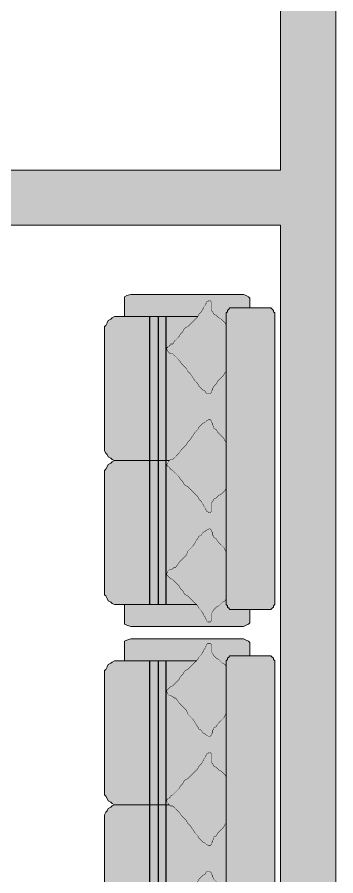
# Model space of a CAD drawing. Header units: inches. Extents: x 57 to 426, y 91 to 658.
# Drawn here: x 374.3 to 426.2, y 377.8 to 517.9 of the extents above; entities that cross this region are included whole.
import ezdxf

# ---------------------------------------------------------------- set-up
doc = ezdxf.new("R2010")
doc.units = ezdxf.units.IN
doc.header["$MEASUREMENT"] = 0
doc.layers.add('dim', color=5, linetype='Continuous')
for name, color, linetype, lineweight in [('FURN', 144, 'Continuous', 18), ('FURNITURE', 144, 'Continuous', 9), ('line', 7, 'Continuous', 13)]:
    doc.layers.add(name, color=color, linetype=linetype, lineweight=lineweight)

# ---------------------------------------------------------------- blocks, each defined once
blk = doc.blocks.new('afedadsdf')
at = {"layer": 'FURNITURE'}
h = blk.add_hatch(color=251, dxfattribs=at)
h.dxf.hatch_style = 1
h.paths.add_polyline_path([(-12.75, 23.79), (-12.55, 23.99), (-12.35, 24.39), (-11.94, 24.8), (-11.74, 25.2), (-11.54, 25.41), (-11.54, 25.61), (-11.34, 25.81), (-11.34, 26.01), (-11.13, 26.21), (-11.13, 26.42), (-10.93, 26.62), (-10.73, 26.62), (-10.53, 26.62), (-10.32, 26.42), (-10.32, 26.21), (-10.32, 26.01), (-10.32, 25.61), (-10.32, 25.41), (-10.32, 25.2), (-10.12, 25), (-9.92, 24.6), (-9.51, 24.19), (-9.11, 23.99), (-8.7, 23.58), (-8.5, 23.38), (-8.1, 23.18), (-7.89, 22.77), (-7.89, 23.18), (-7.89, 23.38), (-7.89, 23.79), (-7.69, 23.99), (-7.69, 24.19), (-7.49, 24.39), (-7.29, 24.6), (-7.09, 24.6), (-4.05, 24.6), (-4.05, 26.76), (-4.25, 26.96), (-4.66, 27.16), (-5.06, 27.37), (-5.87, 27.37), (-22.67, 27.37), (-23.48, 27.37), (-24.09, 27.16), (-24.49, 26.96), (-24.49, 26.76), (-24.49, 23.79)])
h.paths.add_polyline_path([(0, 23.18), (0, 23.38), (0, 23.79), (-0.2, 23.99), (-0.2, 24.19), (-0.4, 24.39), (-0.61, 24.6), (-0.81, 24.6), (-7.09, 24.6), (-7.29, 24.6), (-7.49, 24.39), (-7.69, 24.19), (-7.69, 23.99), (-7.89, 23.79), (-7.89, 23.38), (-7.89, 23.18), (-7.89, -23.18), (-7.89, -23.38), (-7.89, -23.79), (-7.69, -23.99), (-7.69, -24.19), (-7.49, -24.39), (-7.29, -24.6), (-7.09, -24.6), (-0.81, -24.6), (-0.61, -24.6), (-0.4, -24.39), (-0.2, -24.19), (-0.2, -23.99), (0, -23.79), (0, -23.38), (0, -23.18)])
h.paths.add_polyline_path([(-5.87, -26.82), (-5.06, -26.82), (-4.66, -26.62), (-4.25, -26.42), (-4.05, -26.21), (-4.05, -24.6), (-7.09, -24.6), (-7.29, -24.6), (-7.49, -24.39), (-7.69, -24.19), (-7.69, -23.99), (-7.89, -23.79), (-7.89, -23.38), (-7.89, -23.18), (-7.89, -21.76), (-8.1, -22.17), (-8.5, -22.57), (-8.7, -22.77), (-9.11, -22.98), (-9.51, -23.38), (-9.92, -23.58), (-10.12, -23.99), (-10.32, -24.19), (-10.32, -24.6), (-10.32, -24.8), (-10.32, -25.2), (-10.32, -25.41), (-10.32, -25.61), (-10.53, -25.81), (-10.73, -25.81), (-10.93, -25.61), (-11.13, -25.61), (-11.13, -25.41), (-11.34, -25.2), (-11.34, -25), (-11.54, -24.8), (-11.54, -24.6), (-11.74, -24.39), (-11.94, -23.99), (-12.35, -23.58), (-12.55, -23.18), (-24.49, -23.18), (-24.49, -26.21), (-24.49, -26.42), (-24.09, -26.62), (-23.48, -26.82), (-22.67, -26.82)])
h = blk.add_hatch(color=52, dxfattribs=at)
h.dxf.hatch_style = 1
h.paths.add_polyline_path([(-7.89, 22.77), (-8.1, 23.18), (-8.5, 23.38), (-8.7, 23.58), (-9.11, 23.99), (-9.51, 24.19), (-9.92, 24.6), (-10.12, 25), (-10.32, 25.2), (-10.32, 25.41), (-10.32, 25.61), (-10.32, 26.01), (-10.32, 26.21), (-10.32, 26.42), (-10.53, 26.62), (-10.73, 26.62), (-10.93, 26.62), (-11.13, 26.42), (-11.13, 26.21), (-11.34, 26.01), (-11.34, 25.81), (-11.54, 25.61), (-11.54, 25.41), (-11.74, 25.2), (-11.94, 24.8), (-12.35, 24.39), (-12.55, 23.99), (-12.96, 23.58), (-13.36, 23.18), (-13.77, 22.77), (-14.17, 22.37), (-14.58, 22.17), (-14.78, 21.96), (-14.98, 21.56), (-15.38, 21.15), (-15.59, 20.75), (-15.99, 20.34), (-16.4, 19.94), (-16.6, 19.74), (-17, 19.53), (-17.21, 19.33), (-17.41, 19.13), (-17.61, 18.93), (-17.61, 18.72), (-17.41, 18.52), (-17.41, 18.32), (-17.21, 18.12), (-17, 18.12), (-16.6, 17.92), (-16.4, 17.71), (-16.19, 17.71), (-15.99, 17.51), (-15.59, 16.9), (-15.18, 16.5), (-14.78, 16.09), (-14.37, 15.69), (-14.17, 15.08), (-13.77, 14.68), (-13.36, 14.27), (-12.96, 13.66), (-12.75, 13.26), (-12.55, 13.06), (-12.35, 12.65), (-11.94, 12.45), (-11.74, 12.04), (-11.34, 11.84), (-11.13, 11.64), (-10.73, 11.44), (-10.53, 11.44), (-10.32, 11.64), (-10.32, 11.84), (-10.12, 12.04), (-10.12, 12.45), (-9.92, 12.65), (-9.92, 12.85), (-9.51, 13.06), (-9.31, 13.46), (-8.91, 13.87), (-8.7, 14.07), (-8.3, 14.47), (-8.1, 14.88), (-7.89, 15.28)])
h.paths.add_polyline_path([(-7.89, 4.76), (-8.1, 5.16), (-8.5, 5.57), (-8.7, 5.77), (-9.11, 5.97), (-9.51, 6.38), (-9.92, 6.58), (-10.12, 6.98), (-10.32, 7.19), (-10.32, 7.59), (-10.32, 7.79), (-10.32, 8.2), (-10.32, 8.4), (-10.32, 8.6), (-10.53, 8.81), (-10.73, 8.81), (-10.93, 8.6), (-11.13, 8.6), (-11.13, 8.4), (-11.34, 8.2), (-11.34, 8), (-11.54, 7.79), (-11.54, 7.59), (-11.74, 7.39), (-11.94, 6.98), (-12.35, 6.58), (-12.55, 6.17), (-12.96, 5.77), (-13.36, 5.36), (-13.77, 4.96), (-14.17, 4.55), (-14.58, 4.35), (-14.78, 4.15), (-14.98, 3.74), (-15.38, 3.34), (-15.59, 2.94), (-15.99, 2.53), (-16.4, 2.13), (-16.6, 1.92), (-17, 1.72), (-17, 1.52), (-17.21, 1.52), (-17.21, 1.32), (-17.41, 1.32), (-17.41, 1.11), (-17.61, 1.11), (-17.61, 0.91), (-17.41, 0.71), (-17.41, 0.51), (-17.21, 0.3), (-17, 0.1), (-16.6, 0.1), (-16.4, -0.1), (-16.19, -0.3), (-15.99, -0.51), (-15.59, -0.91), (-15.18, -1.52), (-14.78, -1.92), (-14.37, -2.33), (-14.17, -2.73), (-13.77, -3.14), (-13.36, -3.74), (-12.96, -4.35), (-12.75, -4.55), (-12.55, -4.76), (-12.35, -5.16), (-11.94, -5.57), (-11.74, -5.77), (-11.34, -5.97), (-11.13, -6.17), (-10.73, -6.38), (-10.53, -6.38), (-10.32, -6.17), (-10.32, -5.97), (-10.12, -5.77), (-10.12, -5.57), (-9.92, -5.16), (-9.92, -4.96), (-9.51, -4.76), (-9.31, -4.35), (-8.91, -3.95), (-8.7, -3.74), (-8.3, -3.34), (-8.1, -2.94), (-7.89, -2.53)])
h.paths.add_polyline_path([(-7.89, -14.27), (-8.1, -14.07), (-8.3, -13.66), (-8.7, -13.26), (-8.91, -13.06), (-9.31, -12.65), (-9.51, -12.25), (-9.92, -11.84), (-10.12, -11.44), (-10.12, -11.23), (-10.32, -11.03), (-10.32, -10.83), (-10.53, -10.63), (-10.73, -10.63), (-11.13, -10.63), (-11.34, -11.03), (-11.74, -11.23), (-11.94, -11.44), (-12.35, -11.84), (-12.55, -12.25), (-12.75, -12.45), (-12.96, -12.65), (-13.36, -13.26), (-13.77, -13.87), (-14.17, -14.27), (-14.37, -14.68), (-14.78, -15.08), (-15.18, -15.49), (-15.59, -16.09), (-15.99, -16.5), (-16.19, -16.7), (-16.4, -16.9), (-16.6, -17.11), (-17, -17.11), (-17.21, -17.31), (-17.41, -17.51), (-17.61, -17.92), (-17.61, -18.12), (-17.41, -18.12), (-17.41, -18.32), (-17.21, -18.32), (-17.21, -18.52), (-17, -18.52), (-17, -18.72), (-16.6, -18.72), (-16.4, -19.13), (-15.99, -19.53), (-15.59, -19.94), (-15.38, -20.34), (-14.98, -20.75), (-14.78, -21.15), (-14.58, -21.36), (-14.17, -21.56), (-13.77, -21.96), (-13.36, -22.37), (-12.96, -22.77), (-12.55, -23.18), (-12.35, -23.58), (-11.94, -23.99), (-11.74, -24.39), (-11.54, -24.6), (-11.54, -24.8), (-11.34, -25), (-11.34, -25.2), (-11.13, -25.41), (-11.13, -25.61), (-10.93, -25.61), (-10.73, -25.81), (-10.53, -25.81), (-10.32, -25.61), (-10.32, -25.41), (-10.32, -25.2), (-10.32, -24.8), (-10.32, -24.6), (-10.32, -24.19), (-10.12, -23.99), (-9.92, -23.58), (-9.51, -23.38), (-9.11, -22.98), (-8.7, -22.77), (-8.5, -22.57), (-8.1, -22.17), (-7.89, -21.76)])
h = blk.add_hatch(color=251, dxfattribs=at)
h.dxf.hatch_style = 1
h.paths.add_polyline_path([(-20.42, 23.79), (-25.71, 23.79), (-26.11, 23.79), (-26.52, 23.58), (-26.72, 23.38), (-27.13, 23.18), (-27.33, 22.77), (-27.53, 22.37), (-27.73, 22.17), (-27.73, 21.56), (-27.73, 2.53), (-27.73, 1.92), (-27.53, 1.72), (-27.33, 1.32), (-27.13, 0.91), (-26.72, 0.71), (-26.52, 0.51), (-26.11, 0.3), (-25.71, 0.3), (-20.42, 0.3)])
h.paths.add_polyline_path([(-18.99, 23.79), (-20.35, 23.79), (-20.35, 0.3), (-18.99, 0.3)])
h.paths.add_polyline_path([(-17.74, 23.79), (-18.92, 23.79), (-18.92, 0.3), (-17.74, 0.3)])
h.paths.add_polyline_path([(-11.74, 12.04), (-11.94, 12.45), (-12.35, 12.65), (-12.55, 13.06), (-12.75, 13.26), (-12.96, 13.66), (-13.36, 14.27), (-13.77, 14.68), (-14.17, 15.08), (-14.37, 15.69), (-14.78, 16.09), (-15.18, 16.5), (-15.59, 16.9), (-15.99, 17.51), (-16.19, 17.71), (-16.4, 17.71), (-16.6, 17.92), (-17, 18.12), (-17.21, 18.12), (-17.41, 18.32), (-17.41, 18.52), (-17.61, 18.72), (-17.61, 18.93), (-17.41, 19.13), (-17.21, 19.33), (-17, 19.53), (-16.6, 19.74), (-16.4, 19.94), (-15.99, 20.34), (-15.59, 20.75), (-15.38, 21.15), (-14.98, 21.56), (-14.78, 21.96), (-14.58, 22.17), (-14.17, 22.37), (-13.77, 22.77), (-13.36, 23.18), (-12.96, 23.58), (-12.75, 23.79), (-17.67, 23.79), (-17.67, 1.11), (-17.41, 1.11), (-17.41, 1.32), (-17.21, 1.32), (-17.21, 1.52), (-17, 1.52), (-17, 1.72), (-16.6, 1.92), (-16.4, 2.13), (-15.99, 2.53), (-15.59, 2.94), (-15.38, 3.34), (-14.98, 3.74), (-14.78, 4.15), (-14.58, 4.35), (-14.17, 4.55), (-13.77, 4.96), (-13.36, 5.36), (-12.96, 5.77), (-12.55, 6.17), (-12.35, 6.58), (-11.94, 6.98), (-11.74, 7.39), (-11.54, 7.59), (-11.54, 7.79), (-11.34, 8), (-11.34, 8.2), (-11.13, 8.4), (-11.13, 8.6), (-10.93, 8.6), (-10.73, 8.81), (-10.53, 8.81), (-10.32, 8.6), (-10.32, 8.4), (-10.32, 8.2), (-10.32, 7.79), (-10.32, 7.59), (-10.32, 7.19), (-10.12, 6.98), (-9.92, 6.58), (-9.51, 6.38), (-9.11, 5.97), (-8.7, 5.77), (-8.5, 5.57), (-8.1, 5.16), (-7.89, 4.76), (-7.89, 15.28), (-8.1, 14.88), (-8.3, 14.47), (-8.7, 14.07), (-8.91, 13.87), (-9.31, 13.46), (-9.51, 13.06), (-9.92, 12.85), (-9.92, 12.65), (-10.12, 12.45), (-10.12, 12.04), (-10.32, 11.84), (-10.32, 11.64), (-10.53, 11.44), (-10.73, 11.44), (-11.13, 11.64), (-11.34, 11.84)])
h.paths.add_polyline_path([(-7.89, -2.53), (-8.1, -2.94), (-8.3, -3.34), (-8.7, -3.74), (-8.91, -3.95), (-9.31, -4.35), (-9.51, -4.76), (-9.92, -4.96), (-9.92, -5.16), (-10.12, -5.57), (-10.12, -5.77), (-10.32, -5.97), (-10.32, -6.17), (-10.53, -6.38), (-10.73, -6.38), (-11.13, -6.17), (-11.34, -5.97), (-11.74, -5.77), (-11.94, -5.57), (-12.35, -5.16), (-12.55, -4.76), (-12.75, -4.55), (-12.96, -4.35), (-13.36, -3.74), (-13.77, -3.14), (-14.17, -2.73), (-14.37, -2.33), (-14.78, -1.92), (-15.18, -1.52), (-15.59, -0.91), (-15.99, -0.51), (-16.19, -0.3), (-16.4, -0.1), (-16.6, 0.1), (-17, 0.1), (-17.21, 0.3), (-17.67, 0.3), (-17.67, -18.12), (-17.61, -18.12), (-17.61, -17.92), (-17.41, -17.51), (-17.21, -17.31), (-17, -17.11), (-16.6, -17.11), (-16.4, -16.9), (-16.19, -16.7), (-15.99, -16.5), (-15.59, -16.09), (-15.18, -15.49), (-14.78, -15.08), (-14.37, -14.68), (-14.17, -14.27), (-13.77, -13.87), (-13.36, -13.26), (-12.96, -12.65), (-12.75, -12.45), (-12.55, -12.25), (-12.35, -11.84), (-11.94, -11.44), (-11.74, -11.23), (-11.34, -11.03), (-11.13, -10.63), (-10.73, -10.63), (-10.53, -10.63), (-10.32, -10.83), (-10.32, -11.03), (-10.12, -11.23), (-10.12, -11.44), (-9.92, -11.84), (-9.51, -12.25), (-9.31, -12.65), (-8.91, -13.06), (-8.7, -13.26), (-8.3, -13.66), (-8.1, -14.07), (-7.89, -14.27)])
h.paths.add_polyline_path([(-13.36, -22.37), (-13.77, -21.96), (-14.17, -21.56), (-14.58, -21.36), (-14.78, -21.15), (-14.98, -20.75), (-15.38, -20.34), (-15.59, -19.94), (-15.99, -19.53), (-16.4, -19.13), (-16.6, -18.72), (-17, -18.72), (-17, -18.52), (-17.21, -18.52), (-17.21, -18.32), (-17.41, -18.32), (-17.41, -18.12), (-17.67, -18.12), (-17.67, -23.18), (-12.55, -23.18), (-12.96, -22.77)])
h.paths.add_polyline_path([(-17.74, 0.3), (-18.92, 0.3), (-18.92, -23.18), (-17.74, -23.18)])
h.paths.add_polyline_path([(-18.99, 0.3), (-20.35, 0.3), (-20.35, -23.18), (-18.99, -23.18)])
h = blk.add_hatch(color=251, dxfattribs=at)
h.dxf.hatch_style = 1
h.paths.add_polyline_path([(-20.42, 0.3), (-25.71, 0.3), (-26.11, 0.3), (-26.52, 0.1), (-26.72, -0.1), (-27.13, -0.3), (-27.33, -0.71), (-27.53, -0.91), (-27.73, -1.32), (-27.73, -1.92), (-27.73, -20.95), (-27.73, -21.56), (-27.53, -21.76), (-27.33, -22.17), (-27.13, -22.57), (-26.72, -22.77), (-26.52, -22.98), (-26.11, -23.18), (-25.71, -23.18), (-20.42, -23.18)])
at = {"layer": 'FURNITURE', "color": 7}
for p, q in [((-24.09, 27.16), (-24.49, 26.96)), ((-24.49, 26.96), (-24.49, 26.76)), ((-24.49, 26.76), (-24.49, 23.79)), ((-23.48, 27.37), (-24.09, 27.16)), ((-22.67, 27.37), (-23.48, 27.37)), ((-5.87, 27.37), (-22.67, 27.37)), ((-5.06, 27.37), (-5.87, 27.37)), ((-4.66, 27.16), (-5.06, 27.37)), ((-4.25, 26.96), (-4.66, 27.16)), ((-4.05, 26.76), (-4.25, 26.96)), ((-4.05, 24.6), (-4.05, 26.76)), ((-7.89, 23.79), (-7.69, 23.99)), ((-7.69, 24.19), (-7.49, 24.39)), ((-7.69, 23.99), (-7.69, 24.19)), ((-7.49, 24.39), (-7.29, 24.6)), ((-7.49, 24.39), (-7.49, 24.39)), ((-7.29, 24.6), (-7.09, 24.6)), ((-7.09, 24.6), (-0.81, 24.6)), ((-0.81, 24.6), (-0.61, 24.6)), ((-0.61, 24.6), (-0.4, 24.39)), ((-0.4, 24.39), (-0.4, 24.39)), ((-0.4, 24.39), (-0.2, 24.19)), ((-0.2, 24.19), (-0.2, 23.99)), ((-0.2, 23.99), (0, 23.79)), ((-27.53, 22.37), (-27.33, 22.77)), ((-27.33, 22.77), (-27.13, 23.18)), ((-27.13, 23.18), (-26.72, 23.38)), ((-26.72, 23.38), (-26.52, 23.58)), ((-26.52, 23.58), (-26.11, 23.79)), ((-26.11, 23.79), (-25.71, 23.79)), ((-25.71, 23.79), (-12.69, 23.79)), ((-20.42, -23.18), (-20.42, 23.79)), ((-20.35, -23.18), (-20.35, 23.79)), ((-18.99, -23.18), (-18.99, 23.79)), ((-18.92, -23.18), (-18.92, 23.79)), ((-17.74, -23.18), (-17.74, 23.79)), ((-17.67, -23.18), (-17.67, 23.79)), ((-7.89, 23.38), (-7.89, 23.79)), ((-7.89, 23.18), (-7.89, 23.38)), ((-7.89, -23.18), (-7.89, 23.18)), ((0, 23.79), (0, 23.38)), ((0, 23.38), (0, 23.18)), ((0, 23.18), (0, -23.18)), ((-27.73, 22.17), (-27.53, 22.37)), ((-27.73, 21.56), (-27.73, 22.17)), ((-27.73, 2.53), (-27.73, 21.56)), ((-27.73, 1.92), (-27.73, 2.53)), ((-27.53, 1.72), (-27.73, 1.92)), ((-27.33, 1.32), (-27.53, 1.72)), ((-27.13, 0.91), (-27.33, 1.32)), ((-26.72, 0.71), (-27.13, 0.91)), ((-26.52, 0.51), (-26.72, 0.71)), ((-26.72, -0.1), (-26.52, 0.1)), ((-26.11, 0.3), (-26.52, 0.51)), ((-26.52, 0.1), (-26.11, 0.3)), ((-25.71, 0.3), (-26.11, 0.3)), ((-26.11, 0.3), (-25.71, 0.3)), ((-17.21, 0.3), (-25.71, 0.3)), ((-25.71, 0.3), (-17.21, 0.3)), ((-27.73, -1.32), (-27.53, -0.91)), ((-27.73, -1.92), (-27.73, -1.32)), ((-27.53, -0.91), (-27.33, -0.71)), ((-27.33, -0.71), (-27.13, -0.3)), ((-27.13, -0.3), (-26.72, -0.1)), ((-27.73, -20.95), (-27.73, -1.92)), ((-27.73, -21.56), (-27.73, -20.95)), ((-27.53, -21.76), (-27.73, -21.56)), ((-27.33, -22.17), (-27.53, -21.76)), ((-27.13, -22.57), (-27.33, -22.17)), ((-26.72, -22.77), (-27.13, -22.57)), ((-26.52, -22.98), (-26.72, -22.77)), ((-26.11, -23.18), (-26.52, -22.98)), ((-25.71, -23.18), (-26.11, -23.18)), ((-12.55, -23.18), (-25.71, -23.18)), ((-24.49, -26.21), (-24.49, -23.18)), ((-7.89, -23.38), (-7.89, -23.18)), ((-7.89, -23.79), (-7.89, -23.38)), ((-7.69, -23.99), (-7.89, -23.79)), ((0, -23.79), (-0.2, -23.99)), ((0, -23.18), (0, -23.38)), ((0, -23.38), (0, -23.79)), ((-7.69, -24.19), (-7.69, -23.99)), ((-7.49, -24.39), (-7.69, -24.19)), ((-7.29, -24.6), (-7.49, -24.39)), ((-7.49, -24.39), (-7.49, -24.39)), ((-7.09, -24.6), (-7.29, -24.6)), ((-0.81, -24.6), (-7.09, -24.6)), ((-4.05, -24.6), (-4.05, -26.21)), ((-0.61, -24.6), (-0.81, -24.6)), ((-0.4, -24.39), (-0.61, -24.6)), ((-0.2, -24.19), (-0.4, -24.39)), ((-0.4, -24.39), (-0.4, -24.39)), ((-0.2, -23.99), (-0.2, -24.19)), ((-24.49, -26.42), (-24.49, -26.21)), ((-24.09, -26.62), (-24.49, -26.42)), ((-4.25, -26.42), (-4.66, -26.62)), ((-4.05, -26.21), (-4.25, -26.42)), ((-23.48, -26.82), (-24.09, -26.62)), ((-22.67, -26.82), (-23.48, -26.82)), ((-5.87, -26.82), (-22.67, -26.82)), ((-5.06, -26.82), (-5.87, -26.82)), ((-4.66, -26.62), (-5.06, -26.82))]:
    blk.add_line(p, q, dxfattribs=at)
at = {"layer": 'FURNITURE', "color": 7, "const_width": 0.069}
for points in [[(-17, 19.53), (-16.6, 19.74), (-16.4, 19.94), (-15.99, 20.34), (-15.59, 20.75), (-15.38, 21.15), (-14.98, 21.56), (-14.78, 21.96), (-14.58, 22.17), (-14.17, 22.37), (-13.77, 22.77), (-13.36, 23.18), (-12.96, 23.58), (-12.55, 23.99), (-12.35, 24.39), (-11.94, 24.8), (-11.74, 25.2), (-11.54, 25.41), (-11.54, 25.61), (-11.34, 25.81), (-11.34, 26.01), (-11.13, 26.21), (-11.13, 26.42), (-10.93, 26.62), (-10.73, 26.62), (-10.53, 26.62), (-10.32, 26.42), (-10.32, 26.21), (-10.32, 26.01), (-10.32, 25.61), (-10.32, 25.41), (-10.32, 25.2), (-10.12, 25), (-9.92, 24.6), (-9.51, 24.19), (-9.11, 23.99), (-8.7, 23.58), (-8.5, 23.38), (-8.1, 23.18), (-7.89, 22.77), (-7.89, 22.17), (-7.89, 15.69), (-7.89, 15.28), (-8.1, 14.88), (-8.3, 14.47), (-8.7, 14.07), (-8.91, 13.87), (-9.31, 13.46), (-9.51, 13.06), (-9.92, 12.85), (-9.92, 12.65), (-10.12, 12.45), (-10.12, 12.04), (-10.32, 11.84), (-10.32, 11.64), (-10.53, 11.44), (-10.53, 11.44), (-10.73, 11.44), (-11.13, 11.64), (-11.34, 11.84), (-11.74, 12.04), (-11.94, 12.45), (-12.35, 12.65), (-12.55, 13.06), (-12.75, 13.26), (-12.96, 13.66), (-13.36, 14.27), (-13.77, 14.68), (-14.17, 15.08), (-14.37, 15.69), (-14.78, 16.09), (-15.18, 16.5), (-15.59, 16.9), (-15.99, 17.51), (-16.19, 17.71), (-16.4, 17.71), (-16.6, 17.92), (-17, 18.12), (-17.21, 18.12), (-17.41, 18.32), (-17.41, 18.52), (-17.61, 18.72), (-17.61, 18.72), (-17.61, 18.93), (-17.41, 19.13), (-17.41, 19.13), (-17.21, 19.33), (-17.21, 19.33), (-17, 19.53), (-17, 19.53)], [(-17, 1.72), (-16.6, 1.92), (-16.4, 2.13), (-15.99, 2.53), (-15.59, 2.94), (-15.38, 3.34), (-14.98, 3.74), (-14.78, 4.15), (-14.58, 4.35), (-14.17, 4.55), (-13.77, 4.96), (-13.36, 5.36), (-12.96, 5.77), (-12.55, 6.17), (-12.35, 6.58), (-11.94, 6.98), (-11.74, 7.39), (-11.54, 7.59), (-11.54, 7.79), (-11.34, 8), (-11.34, 8.2), (-11.13, 8.4), (-11.13, 8.6), (-10.93, 8.6), (-10.73, 8.81), (-10.53, 8.81), (-10.32, 8.6), (-10.32, 8.4), (-10.32, 8.2), (-10.32, 7.79), (-10.32, 7.59), (-10.32, 7.19), (-10.12, 6.98), (-9.92, 6.58), (-9.51, 6.38), (-9.11, 5.97), (-8.7, 5.77), (-8.5, 5.57), (-8.1, 5.16), (-7.89, 4.76), (-7.89, 4.35), (-7.89, -2.33), (-7.89, -2.53), (-8.1, -2.94), (-8.3, -3.34), (-8.7, -3.74), (-8.91, -3.95), (-9.31, -4.35), (-9.51, -4.76), (-9.92, -4.96), (-9.92, -5.16), (-10.12, -5.57), (-10.12, -5.77), (-10.32, -5.97), (-10.32, -6.17), (-10.53, -6.38), (-10.53, -6.38), (-10.73, -6.38), (-11.13, -6.17), (-11.34, -5.97), (-11.74, -5.77), (-11.94, -5.57), (-12.35, -5.16), (-12.55, -4.76), (-12.75, -4.55), (-12.96, -4.35), (-13.36, -3.74), (-13.77, -3.14), (-14.17, -2.73), (-14.37, -2.33), (-14.78, -1.92), (-15.18, -1.52), (-15.59, -0.91), (-15.99, -0.51), (-16.19, -0.3), (-16.4, -0.1), (-16.6, 0.1), (-17, 0.1), (-17.21, 0.3), (-17.41, 0.51), (-17.41, 0.71), (-17.61, 0.91), (-17.61, 0.91), (-17.61, 1.11), (-17.41, 1.11), (-17.41, 1.32), (-17.21, 1.32), (-17.21, 1.52), (-17, 1.52), (-17, 1.72)], [(-17, -18.72), (-16.6, -18.72), (-16.4, -19.13), (-15.99, -19.53), (-15.59, -19.94), (-15.38, -20.34), (-14.98, -20.75), (-14.78, -21.15), (-14.58, -21.36), (-14.17, -21.56), (-13.77, -21.96), (-13.36, -22.37), (-12.96, -22.77), (-12.55, -23.18), (-12.35, -23.58), (-11.94, -23.99), (-11.74, -24.39), (-11.54, -24.6), (-11.54, -24.8), (-11.34, -25), (-11.34, -25.2), (-11.13, -25.41), (-11.13, -25.61), (-10.93, -25.61), (-10.73, -25.81), (-10.53, -25.81), (-10.32, -25.61), (-10.32, -25.41), (-10.32, -25.2), (-10.32, -24.8), (-10.32, -24.6), (-10.32, -24.19), (-10.12, -23.99), (-9.92, -23.58), (-9.51, -23.38), (-9.11, -22.98), (-8.7, -22.77), (-8.5, -22.57), (-8.1, -22.17), (-7.89, -21.76), (-7.89, -21.36), (-7.89, -14.68), (-7.89, -14.27), (-8.1, -14.07), (-8.3, -13.66), (-8.7, -13.26), (-8.91, -13.06), (-9.31, -12.65), (-9.51, -12.25), (-9.92, -11.84), (-9.92, -11.84), (-10.12, -11.44), (-10.12, -11.23), (-10.32, -11.03), (-10.32, -10.83), (-10.53, -10.63), (-10.53, -10.63), (-10.73, -10.63), (-11.13, -10.63), (-11.34, -11.03), (-11.74, -11.23), (-11.94, -11.44), (-12.35, -11.84), (-12.55, -12.25), (-12.75, -12.45), (-12.96, -12.65), (-13.36, -13.26), (-13.77, -13.87), (-14.17, -14.27), (-14.37, -14.68), (-14.78, -15.08), (-15.18, -15.49), (-15.59, -16.09), (-15.99, -16.5), (-16.19, -16.7), (-16.4, -16.9), (-16.6, -17.11), (-17, -17.11), (-17.21, -17.31), (-17.41, -17.51), (-17.41, -17.51), (-17.61, -17.92), (-17.61, -17.92), (-17.61, -18.12), (-17.41, -18.12), (-17.41, -18.32), (-17.21, -18.32), (-17.21, -18.52), (-17, -18.52), (-17, -18.72)]]:
    blk.add_lwpolyline(points, dxfattribs=at)

msp = doc.modelspace()

# ---------------------------------------------------------------- hatches: boundary and pattern name
at = {"layer": 'dim'}
h = msp.add_hatch(color=38, dxfattribs=at)
h.paths.add_polyline_path([(57.22, 108.98), (75.22, 108.98), (75.22, 122.48), (66.22, 122.48), (66.22, 303.92), (135.22, 303.92), (135.22, 312.92), (135.17, 312.92), (66.22, 312.92), (66.22, 408.92), (178.72, 408.92), (178.72, 422.42), (174.22, 422.42), (174.22, 417.92), (66.22, 417.92), (66.22, 573.92), (174.22, 573.92), (174.22, 549.92), (178.72, 549.92), (178.72, 573.92), (178.72, 582.92), (66.22, 582.92), (66.22, 648.92), (196.72, 648.92), (196.72, 620.42), (201.22, 620.42), (201.22, 648.92), (417.22, 648.92), (417.22, 492.92), (307.72, 492.92), (307.72, 483.92), (417.22, 483.92), (417.22, 327.92), (387.22, 327.92), (387.22, 318.92), (417.22, 318.92), (417.22, 174.98), (326.33, 174.98), (326.33, 165.98), (340.72, 165.98), (340.72, 161.48), (345.22, 161.48), (345.22, 170.48), (417.22, 170.48), (417.22, 113.48), (345.22, 113.48), (345.22, 134.48), (340.72, 134.48), (340.72, 108.98), (426.22, 108.98), (426.22, 373.82), (426.22, 657.92), (57.22, 657.92)])
h.paths.add_polyline_path([(219.22, 573.92), (219.22, 582.92), (201.22, 582.92), (201.22, 587.42), (196.72, 587.42), (196.72, 582.92), (196.72, 573.92)], flags=17)
h.paths.add_polyline_path([(252.22, 573.92), (252.22, 569.42), (261.22, 569.42), (261.22, 582.92), (237.22, 582.92), (237.22, 573.92)], flags=17)
h.paths.add_polyline_path([(265.72, 483.92), (265.72, 492.92), (261.22, 492.92), (261.22, 497.42), (252.22, 497.42), (252.22, 492.92), (247.72, 492.92), (247.72, 483.92)], flags=17)
h.paths.add_polyline_path([(187.72, 312.92), (177.22, 312.92), (177.22, 303.92), (187.72, 303.92)], flags=17)
h.paths.add_polyline_path([(255.22, 318.92), (270.22, 318.92), (270.22, 327.92), (246.22, 327.92), (246.22, 312.92), (241.72, 312.92), (241.72, 303.92), (246.22, 303.92), (246.22, 299.42), (255.22, 299.42)], flags=17)
h.paths.add_polyline_path([(255.22, 257.42), (246.22, 257.42), (246.22, 165.98), (260.44, 165.98), (260.44, 174.98), (255.22, 174.98)], flags=17)
h.paths.add_polyline_path([(243.22, 122.48), (243.22, 108.98), (261.22, 108.98), (261.22, 122.48)], flags=17)

# ---------------------------------------------------------------- linework, layer by layer
at = {"layer": 'line'}
for p, q in [((426.22, 657.92), (426.22, 108.98)), ((417.22, 648.92), (417.22, 492.92)), ((307.72, 492.92), (417.22, 492.92)), ((307.72, 483.92), (417.22, 483.92)), ((417.22, 483.92), (417.22, 327.92))]:
    msp.add_line(p, q, dxfattribs=at)

# ---------------------------------------------------------------- block references
at = {"layer": 'FURN', "xscale": -1, "rotation": 180}
msp.add_blockref('afedadsdf', (416.25, 445.83), dxfattribs=at)
at = {"layer": 'FURN'}
msp.add_blockref('afedadsdf', (416.25, 389.1), dxfattribs=at)

doc.saveas('drawing.dxf')
